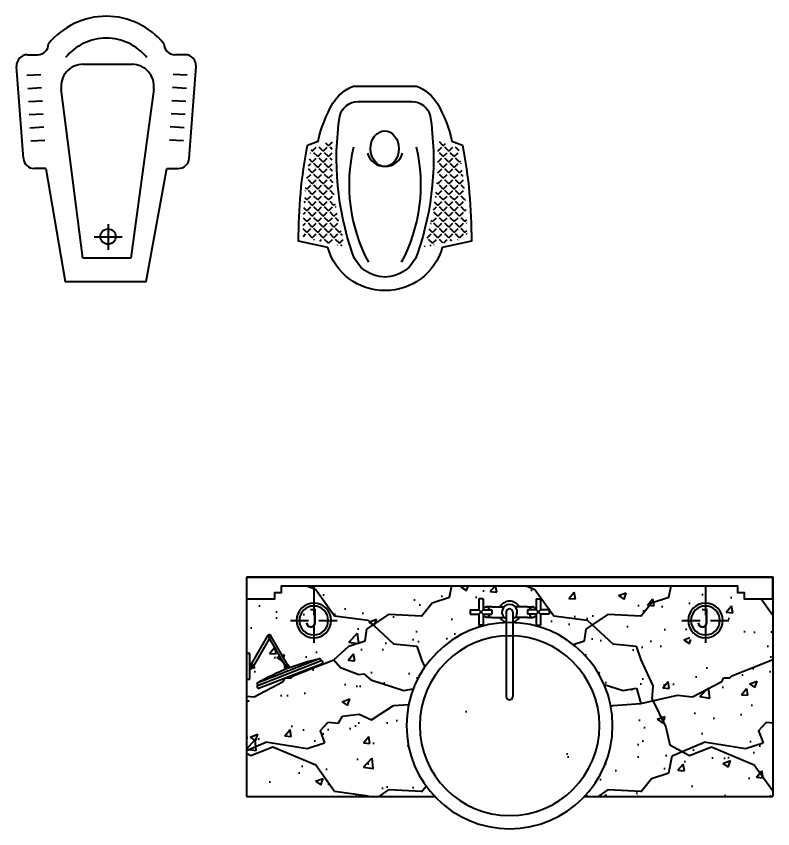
# Model space of a CAD drawing. Header units: millimetres. Extents: x 14385 to 129787, y 107826 to 186798.
# Drawn here: x 58279 to 60004, y 144892 to 146744 of the extents above; entities that cross this region are included whole.
import ezdxf
from ezdxf.enums import TextEntityAlignment as Align

# ---------------------------------------------------------------- set-up
doc = ezdxf.new("R2010")
doc.units = ezdxf.units.MM
doc.header["$LTSCALE"] = 1000
doc.linetypes.add('DASHDOT', pattern=[1, 0.5, -0.25, 0, -0.25])
doc.layers.add('FF-FIXT', color=31, linetype='Continuous')
doc.styles.add('Arch', font='hbsmall.shx', dxfattribs={"width": 0.75, "bigfont": 'hztxt.shx'})

# ---------------------------------------------------------------- blocks, each defined once
blk = doc.blocks.new('F21')
at = {"color": 0, "linetype": 'Continuous'}
for p, q in [((-202.2, -438.1), (-150.4, -53.2)), ((-150.4, -53.2), (-40.7, -53.2)), ((-40.7, -53.2), (8.5, -438.4)), ((-231.8, -257.4), (-258, -257.4)), ((43.9, -257.4), (70.1, -257.4)), ((-282.9, -280.5), (-298.7, -489.8)), ((95, -280.5), (110.7, -489.8)), ((-41.1, -494.8), (-152.7, -494.8)), ((-273.8, -516.7), (-250.5, -516.7)), ((85.8, -516.7), (62.6, -516.7))]:
    blk.add_line(p, q, dxfattribs=at)
at = {"color": 39}
for p, q in [((-98.1, -130.5), (-98.1, -72.1)), ((-66.2, -101.9), (-130.1, -101.9)), ((-270.1, -320.2), (-238.2, -322)), ((78.3, -320.2), (46.4, -322)), ((-271.9, -350.1), (-240, -352)), ((80, -350.1), (48.1, -352)), ((-273.6, -380.1), (-241.7, -381.9)), ((81.8, -380.1), (49.9, -381.9)), ((-275.3, -410), (-243.4, -411.9)), ((83.5, -410), (51.6, -411.9)), ((-277.1, -440), (-245.2, -441.8)), ((85.2, -440), (53.3, -441.8)), ((-278.8, -469.9), (-246.9, -471.8)), ((87, -469.9), (55.1, -471.8))]:
    blk.add_line(p, q, dxfattribs=at)
at = {"color": 0, "linetype": 'Continuous'}
blk.add_lwpolyline([(43.9, -257.4), (0, 0), (-184.8, 0), (-231.8, -257.4)], dxfattribs=at)
at = {"color": 39}
blk.add_circle((-98.1, -102.2), 17.5, dxfattribs=at)
at = {"color": 0, "linetype": 'Continuous'}
for centre, radius, start, end in [((-258, -282.4), 25, 90, 175.6926), ((70.1, -282.4), 25, 4.3074, 90), ((-152.7, -444.8), 50, 172.3226, 270), ((-41.1, -444.8), 50, 270, 7.2778), ((-273.8, -491.7), 25, 175.6926, 270), ((85.8, -491.7), 25, 270, 4.3074), ((-250.5, -541.7), 25, 0, 90), ((62.6, -541.7), 25, 90, 180), ((-94, -434.9), 169.4, 219.0542, 320.9458)]:
    blk.add_arc(centre, radius, start, end, dxfattribs=at)
at = {"color": 39}
blk.add_arc((-94, -434.9), 119.4, 219.0542, 320.9458, dxfattribs=at)
blk = doc.blocks.new('壁灯')
at = {"color": 2, "linetype": 'Continuous'}
for p, q in [((19.7, 0), (-19.7, 0)), ((0, 0), (0, -67.2)), ((-11.8, -79), (-53.4, -79)), ((0, -90.8), (0, -130.2)), ((53.4, -79), (11.8, -79))]:
    blk.add_line(p, q, dxfattribs=at)
blk.add_circle((0, -79), 39.5, dxfattribs=at)
at = {"color": 8, "linetype": 'Continuous'}
blk.add_circle((0, -79), 32.9, dxfattribs=at)
at = {"color": 2, "linetype": 'DASHDOT', "style": 'Arch', "text_generation_flag": 2}
blk.add_attdef('J', text='', height=43.5, dxfattribs=at).set_placement((5.1, -74.2), align=Align.MIDDLE)
blk = doc.blocks.new('A$C385F6399')
at = {"color": 250}
for p, q in [((-462, 318.7), (-446.5, 312.2)), ((-137.3, 292.6), (-131.7, 318.7)), ((38, 318.7), (57.8, 310.4)), ((362.7, 292.6), (368.3, 318.7)), ((-446.5, 312.2), (-442.2, 310.4)), ((-442.2, 310.4), (-399.4, 250.6)), ((-436.3, 313.4), (-436.3, 313.4)), ((57.8, 310.4), (100.6, 250.6)), ((63.7, 313.4), (63.7, 313.4)), ((-200.7, 249.2), (-176.5, 279.5)), ((-176.5, 279.5), (-137.3, 292.6)), ((299.3, 249.2), (323.5, 279.5)), ((323.5, 279.5), (362.7, 292.6)), ((573.3, 288.7), (600, 251.5)), ((-399.4, 250.6), (-322.8, 240.3)), ((-325.6, 219.7), (-274.5, 254.3)), ((-274.5, 254.3), (-201.1, 250.3)), ((100.6, 250.6), (177.2, 240.3)), ((174.4, 219.7), (225.5, 254.3)), ((225.5, 254.3), (298.9, 250.3)), ((-322.8, 240.3), (-264.7, 186.2)), ((177.2, 240.3), (235.3, 186.2)), ((-329.2, 193.5), (-325.6, 219.7)), ((170.8, 193.5), (174.4, 219.7)), ((-366.6, 181.4), (-329.2, 193.5)), ((-264.7, 186.2), (-211.6, 181.4)), ((144.8, 185.1), (170.8, 193.5)), ((235.3, 186.2), (288.4, 181.4)), ((-401.1, 150.3), (-366.6, 181.4)), ((-211.6, 181.4), (-201.1, 150.3)), ((288.4, 181.4), (298.9, 150.3)), ((-493.3, 113.4), (-401.1, 150.2)), ((-401.1, 150.3), (-385.3, 132.2)), ((-201.1, 150.3), (-193.4, 133.5)), ((298.9, 150.3), (327.1, 89)), ((506.7, 113.4), (598.9, 150.2)), ((598.9, 150.3), (600, 151.3)), ((598.9, 150.3), (600, 149)), ((-385.3, 132.2), (-343.7, 116.5)), ((-497.8, 108.7), (-493.3, 113.4)), ((-343.7, 116.5), (-332.6, 118.3)), ((-332.6, 118.3), (-316.5, 104.3)), ((502.2, 108.7), (506.7, 113.4)), ((-582.6, 65.7), (-516.1, 100.3)), ((-516.1, 100.3), (-511.5, 108.7)), ((-511.5, 108.7), (-497.8, 108.7)), ((-316.5, 104.3), (-240.8, 79.7)), ((215.4, 93.9), (259.2, 79.7)), ((417.4, 65.7), (483.9, 100.3)), ((483.9, 100.3), (488.5, 108.7)), ((488.5, 108.7), (502.2, 108.7)), ((-240.8, 79.7), (-219.6, 83.6)), ((259.2, 79.7), (289.3, 85.3)), ((289.3, 85.3), (298.9, 50.3)), ((325.3, 60.1), (327.1, 89)), ((-600, 67.5), (-582.6, 65.7)), ((298.9, 50.3), (382.7, 69.4)), ((325.3, 60.1), (356.3, -3.5)), ((382.7, 69.4), (417.4, 65.7)), ((-314.6, 13.3), (-264.5, 46)), ((-264.5, 46), (-230, 48.3)), ((231, 43.1), (235.5, 46)), ((235.5, 46), (298.9, 50.3)), ((-390.3, 5.8), (-381.2, 21.7)), ((-381.2, 21.7), (-342.9, 26.4)), ((-342.9, 26.4), (-314.6, 13.3)), ((-432.2, -11.9), (-414, 7.7)), ((-414, 7.7), (-390.3, 5.8)), ((567.8, -11.9), (586, 7.7)), ((586, 7.7), (600, 6.6)), ((-432.2, -11.9), (-422.2, -39.1)), ((356.3, -3.5), (365.4, -43.7)), ((567.8, -11.9), (577.8, -39.1)), ((-600, -56.3), (-556.2, -37.3)), ((-589.9, -68), (-539.8, -48.5)), ((-556.2, -37.2), (-461.8, -51.8)), ((-539.8, -48.5), (-442.2, -89.6)), ((-461.8, -51.8), (-422.2, -39.1)), ((365.4, -43.7), (410.1, -68)), ((370.9, -69), (443.8, -37.3)), ((410.1, -68), (460.2, -48.5)), ((443.8, -37.2), (538.2, -51.8)), ((460.2, -48.5), (557.8, -89.6)), ((538.2, -51.8), (577.8, -39.1)), ((-600, -62.6), (-589.9, -68)), ((362.7, -107.4), (370.9, -69)), ((-442.2, -89.6), (-399.4, -149.4)), ((-436.3, -86.6), (-436.3, -86.6)), ((557.8, -89.6), (600, -148.5)), ((563.7, -86.6), (563.7, -86.6)), ((323.5, -120.5), (362.7, -107.4)), ((299.3, -150.8), (323.5, -120.5)), ((-297.5, -161.3), (-274.5, -145.7)), ((-274.5, -145.7), (-201.1, -149.7)), ((-200.7, -150.8), (-190.3, -137.8)), ((202.5, -161.3), (225.5, -145.7)), ((225.5, -145.7), (298.9, -149.7)), ((-399.4, -149.4), (-322.8, -159.7)), ((-322.8, -159.7), (-321.2, -161.3)), ((172.9, -159.2), (177.2, -159.7)), ((177.2, -159.7), (178.8, -161.3))]:
    blk.add_line(p, q, dxfattribs=at)
blk = doc.blocks.new('剃须镜')
at = {"color": 251}
for p, q in [((9.3, 1.5), (49.4, 70.9)), ((54.7, 67.8), (14.7, -1.5)), ((49.4, 67.8), (89.4, -1.5)), ((94.8, 1.5), (54.7, 70.9)), ((167.8, 17.8), (24.2, -37.9))]:
    blk.add_line(p, q, dxfattribs=at)
at = {"color": 2}
for p, q in [((0, 29.3), (0, -29.3)), ((7.4, 29.3), (0, 29.3)), ((7.4, -29.3), (7.4, 29.3)), ((7.4, 4.6), (12, 4.6)), ((172.9, 13.2), (23.6, -44.8)), ((25.8, -50.5), (175.1, 7.4)), ((98.1, -2.7), (96.4, 1.7)), ((170, 12.1), (167.8, 17.8)), ((175.1, 7.4), (172.9, 13.2)), ((7.4, -4.6), (12, -4.6)), ((89.5, -6), (87.8, -1.7)), ((0, -29.3), (7.4, -29.3)), ((23.6, -44.8), (25.8, -50.5)), ((26.4, -43.6), (24.2, -37.9))]:
    blk.add_line(p, q, dxfattribs=at)
at = {"color": 251, "extrusion": (0, 0, -1)}
for centre, major_axis, start_param, end_param in [((52.1, 69.4), (2.18, 2.18), 3.403392, 6.544985), ((52.1, 69.4), (-2.18, 2.18), 6.021386, 9.162979), ((12, 0), (-2.18, 2.18), 2.879793, 6.021386), ((92.1, 0), (-2.18, 2.18), 1.832596, 4.974188)]:
    blk.add_ellipse(centre, major_axis=major_axis, ratio=1, start_param=start_param, end_param=end_param, dxfattribs=at)
at = {"color": 2, "extrusion": (0, 0, -1)}
for centre, major_axis, start_param, end_param in [((52.1, 69.4), (-1.74, 1.74), 0.785398, 7.068583), ((12, 0), (-1.74, 1.74), 0.785398, 7.068583), ((12, 0), (-3.27, 3.27), 0.785398, 3.926991), ((268.8, -455.5), (484, 0.8), 4.184105, 4.503673), ((92.1, 0), (3.27, 3.27), 3.556846, 6.698438), ((92.1, 0), (1.74, 1.74), -0.785398, 5.497787)]:
    blk.add_ellipse(centre, major_axis=major_axis, ratio=1, start_param=start_param, end_param=end_param, dxfattribs=at)
blk = doc.blocks.new('水龙头F')
at = {"linetype": 'Continuous'}
for p, q in [((-60.3, 22.5), (-70.3, 22.5)), ((-70.3, 22.5), (-70.3, -2.5)), ((-60.3, 22.5), (-60.3, -2.5)), ((60.3, 22.5), (60.3, -2.5)), ((60.3, 22.5), (70.3, 22.5)), ((70.3, 22.5), (70.3, -2.5)), ((-40.6, 4.5), (-53.1, 4.5)), ((-40.6, 4.5), (-12.7, 4.5)), ((40.6, 4.5), (12.7, 4.5)), ((40.6, 4.5), (53.1, 4.5)), ((-90, -2.5), (-90, -12.5)), ((-90, -2.5), (-70.3, -2.5)), ((-90, -12.5), (-70.3, -12.5)), ((-60.3, -12.5), (-70.3, -2.5)), ((-70.3, -12.5), (-60.3, -2.5)), ((-70.3, -12.5), (-70.3, -37.5)), ((-60.3, -2.5), (-40.6, -2.5)), ((-60.3, -12.5), (-40.6, -12.5)), ((-60.3, -12.5), (-60.3, -37.5)), ((-40.6, -2.5), (-40.6, -12.5)), ((-7.5, -7.4), (-7.5, -199.9)), ((7.5, -7.4), (7.5, -199.9)), ((60.3, -2.5), (40.6, -2.5)), ((40.6, -2.5), (40.6, -12.5)), ((60.3, -12.5), (40.6, -12.5)), ((70.3, -12.5), (60.3, -2.5)), ((60.3, -12.5), (70.3, -2.5)), ((60.3, -12.5), (60.3, -37.5)), ((90, -2.5), (70.3, -2.5)), ((90, -12.5), (70.3, -12.5)), ((70.3, -12.5), (70.3, -37.5)), ((90, -2.5), (90, -12.5)), ((-40.6, -19.5), (-53.1, -19.5)), ((-40.6, -19.5), (-12.7, -19.5)), ((40.6, -19.5), (12.7, -19.5)), ((40.6, -19.5), (53.1, -19.5)), ((-60.3, -37.5), (-70.3, -37.5)), ((60.3, -37.5), (70.3, -37.5))]:
    blk.add_line(p, q, dxfattribs=at)
for points in [[(21.9, 4.5, 0.592749), (-21.9, 4.5)], [(7.5, -23.3, 4.441518), (-7.5, -23.3)], [(-21.9, -19.5, 0.193733), (-7.5, -31.3)], [(7.5, -31.3, 0.193733), (21.9, -19.5, 0.193733)]]:
    blk.add_lwpolyline(points, format="xyb", dxfattribs=at)
for centre, start, end in [((0, -7.5), 0, 180), ((0, -199.9), 180, 0)]:
    blk.add_arc(centre, 7.5, start, end, dxfattribs=at)
at = {"linetype": 'Continuous', "extrusion": (0, 0, -1)}
for start_param, end_param in [(-0.955821, 1.141021), (2.000572, 4.097414)]:
    blk.add_ellipse((-53.1, -7.5), major_axis=(0, 12), ratio=0.733329, start_param=start_param, end_param=end_param, dxfattribs=at)
at = {"linetype": 'Continuous'}
for start_param, end_param in [(-0.955821, 1.141021), (2.000572, 4.097414)]:
    blk.add_ellipse((53.1, -7.5), major_axis=(0, 12), ratio=0.733329, start_param=start_param, end_param=end_param, dxfattribs=at)
blk = doc.blocks.new('洗脸盆F')
for points in [[(0, 235, 1), (0, -235, 1)], [(0, 205, 1), (0, -205, 1)]]:
    blk.add_lwpolyline(points, format="xyb", close=True)
blk.add_blockref('水龙头F', (0, 266.2))
blk = doc.blocks.new('A$C300A7555')
h = blk.add_hatch()
h.set_pattern_fill('AR-CONC', color=250, scale=25, style=0)
h.set_pattern_definition([(50, (14574.44, 9480.98), (179.315, -15.688), [18.75, -206.25]), (355, (14574.44, 9480.98), (-34.6878, 188.048), [15, -165]), (100.4514, (14589.39, 9479.67), (144.6273, 172.3599), [15.935, -175.2855]), (46.1842, (14574.44, 9530.98), (266.8103, -41.3798), [28.125, -309.375]), (96.6356, (14596.68, 9527.53), (233.6657, 243.5295), [23.9026, -262.9282]), (351.1842, (14574.44, 9530.98), (233.6655, 243.5297), [22.5, -247.5]), (21, (14599.44, 9518.48), (149.2268, -100.6547), [18.75, -206.25]), (326, (14599.44, 9518.48), (60.8288, 181.2875), [15, -165]), (71.4514, (14611.88, 9510.09), (210.0557, 80.6326), [15.935, -175.2855]), (37.5, (14574.444, 9480.98), (3.03996, 83.22346), [0, -163, 0, -167.5, 0, -165.625]), (7.5, (14574.44, 9480.98), (65.7674, 98.60293), [0, -95.5, 0, -159.25, 0, -63.125]), (327.5, (14518.694, 9480.98), (133.4556, -5.63872), [0, -62.5, 0, -195, 0, -258.75]), (317.5, (14493.69, 9480.98), (145.79654, 25.02625), [0, -81.25, 0, -129.5, 0, -183.75])])
edge = h.paths.add_edge_path()
edge.add_line((0, -50), (-65, -50))
edge.add_line((-65, -50), (-65, -35))
edge.add_line((-65, -35), (-80, -35))
edge.add_line((-80, -35), (-80, -20))
edge.add_line((-80, -20), (-153.5, -20))
edge.add_line((-153.5, -20), (-153.5, -80))
edge.add_arc((-153.5, -120), 40, 0, 90, ccw=False)
edge.add_arc((-153.5, -120), 40, -180, 0, ccw=False)
edge.add_arc((-153.5, -120), 40, 90, 180, ccw=False)
edge.add_line((-153.5, -80), (-153.5, -20))
edge.add_line((-153.5, -20), (-1046.5, -20))
edge.add_line((-1046.5, -20), (-1046.5, -80))
edge.add_arc((-1046.5, -120), 40, 0, 90, ccw=False)
edge.add_arc((-1046.5, -120), 40, -180, 0, ccw=False)
edge.add_arc((-1046.5, -120), 40, 90, 180, ccw=False)
edge.add_line((-1046.5, -80), (-1046.5, -20))
edge.add_line((-1046.5, -20), (-1120, -20))
edge.add_line((-1120, -20), (-1120, -35))
edge.add_line((-1120, -35), (-1135, -35))
edge.add_line((-1135, -35), (-1135, -50))
edge.add_line((-1135, -50), (-1200, -50))
edge.add_line((-1200, -50), (-1200, -174.4))
edge.add_line((-1200, -174.4), (-1192.6, -174.4))
edge.add_line((-1192.6, -174.4), (-1192.6, -199))
edge.add_line((-1192.6, -199), (-1188.9, -199))
edge.add_line((-1188.9, -199), (-1150.6, -132.8))
edge.add_ellipse((-1147.9, -134.3), major_axis=(-2.18, 2.18), ratio=1, start_angle=-105, end_angle=15, ccw=False)
edge.add_ellipse((-1147.9, -134.3), major_axis=(-2.18, 2.18), ratio=1, start_angle=-165, end_angle=-105)
edge.add_line((-1144.7, -133.7), (-1107, -199.1))
edge.add_ellipse((-1107.9, -203.7), major_axis=(3.27, 3.27), ratio=1, start_angle=-23.7922, end_angle=33.1897, ccw=False)
edge.add_line((-1103.6, -202), (-1101.9, -206.3))
edge.add_ellipse((-931.2, -659.1), major_axis=(484, 0.8), ratio=1, start_angle=101.9586, end_angle=110.5665, ccw=False)
edge.add_line((-1032.2, -185.9), (-1030, -191.6))
edge.add_line((-1030, -191.6), (-1027.1, -190.5))
edge.add_line((-1027.1, -190.5), (-1024.9, -196.2))
edge.add_line((-1024.9, -196.2), (-1174.2, -254.2))
edge.add_line((-1174.2, -254.2), (-1176.4, -248.4))
edge.add_line((-1176.4, -248.4), (-1173.6, -247.3))
edge.add_line((-1173.6, -247.3), (-1175.8, -241.6))
edge.add_ellipse((-931.2, -659.1), major_axis=(484, 0.8), ratio=1, start_angle=111.6605, end_angle=120.2685, ccw=False)
edge.add_line((-1110.5, -209.7), (-1112.2, -205.3))
edge.add_ellipse((-1107.9, -203.7), major_axis=(3.27, 3.27), ratio=1, start_angle=116.8103, end_angle=156.2078, ccw=False)
edge.add_ellipse((-1107.9, -203.7), major_axis=(3.27, 3.27), ratio=1, start_angle=33.1897, end_angle=116.8103)
edge.add_line((-1112.3, -202.2), (-1147.9, -140.5))
edge.add_line((-1147.9, -140.5), (-1183.6, -202.2))
edge.add_ellipse((-1188, -203.7), major_axis=(-3.27, 3.27), ratio=1, start_angle=135, end_angle=243.1897, ccw=False)
edge.add_line((-1188, -208.3), (-1192.6, -208.3))
edge.add_line((-1192.6, -208.3), (-1192.6, -232.9))
edge.add_line((-1192.6, -232.9), (-1200, -232.9))
edge.add_line((-1200, -232.9), (-1200, -500))
edge.add_line((-1200, -500), (-770.9, -500))
edge.add_arc((-600, -338.7), 235, 91.8314, 223.3349, ccw=False)
edge.add_arc((-600, -80), 25, 208.6854, 252.5424, ccw=False)
edge.add_line((-621.9, -92), (-640.6, -92))
edge.add_line((-640.6, -92), (-653.1, -92))
edge.add_ellipse((-653.1, -80), major_axis=(0, 12), ratio=0.733329, start_angle=125.2355, end_angle=180, ccw=False)
edge.add_line((-660.3, -86.9), (-660.3, -110))
edge.add_line((-660.3, -110), (-670.3, -110))
edge.add_line((-670.3, -110), (-670.3, -85))
edge.add_line((-670.3, -85), (-690, -85))
edge.add_line((-690, -85), (-690, -75))
edge.add_line((-690, -75), (-670.3, -75))
edge.add_line((-670.3, -75), (-670.3, -50))
edge.add_line((-670.3, -50), (-660.3, -50))
edge.add_line((-660.3, -50), (-660.3, -73.1))
edge.add_ellipse((-653.1, -80), major_axis=(0, 12), ratio=0.733329, start_angle=360, end_angle=414.7645, ccw=False)
edge.add_line((-653.1, -68), (-640.6, -68))
edge.add_line((-640.6, -68), (-621.9, -68))
edge.add_arc((-600, -80), 25, 28.6854, 151.3146, ccw=False)
edge.add_line((-578.1, -68), (-559.4, -68))
edge.add_line((-559.4, -68), (-546.9, -68))
edge.add_ellipse((-546.9, -80), major_axis=(0, 12), ratio=0.733329, start_angle=-54.7645, end_angle=0, ccw=False)
edge.add_line((-539.7, -73.1), (-539.7, -50))
edge.add_line((-539.7, -50), (-529.7, -50))
edge.add_line((-529.7, -50), (-529.7, -75))
edge.add_line((-529.7, -75), (-510, -75))
edge.add_line((-510, -75), (-510, -85))
edge.add_line((-510, -85), (-529.7, -85))
edge.add_line((-529.7, -85), (-529.7, -110))
edge.add_line((-529.7, -110), (-539.7, -110))
edge.add_line((-539.7, -110), (-539.7, -86.9))
edge.add_ellipse((-546.9, -80), major_axis=(0, 12), ratio=0.733329, start_angle=180, end_angle=234.7645, ccw=False)
edge.add_line((-546.9, -92), (-559.4, -92))
edge.add_line((-559.4, -92), (-578.1, -92))
edge.add_arc((-600, -80), 25, 287.4824, 331.3146, ccw=False)
edge.add_line((-592.5, -103.8), (-592.5, -103.8))
edge.add_arc((-600, -338.7), 235, -43.3349, 88.1711, ccw=False)
edge.add_line((-429.1, -500), (0, -500))
edge.add_line((0, -500), (0, -50))
at = {"color": 0, "linetype": 'Continuous'}
for p, q in [((-1200, 0), (-1200, -500)), ((-1200, 0), (0, 0)), ((0, 0), (0, -500)), ((-1200, -500), (-770.9, -500)), ((-429.1, -500), (0, -500))]:
    blk.add_line(p, q, dxfattribs=at)
at = {"color": 8, "ltscale": 0.5}
blk.add_lwpolyline([(-1200, 0), (-1200, -50), (-1135, -50), (-1135, -35), (-1120, -35), (-1120, -20), (-80, -20), (-80, -35), (-65, -35), (-65, -50), (0, -50), (0, 0), (-1200, 0)], dxfattribs=at)
at = {"color": 0, "linetype": 'Continuous'}
for name, p in [('A$C385F6399', (-600, -338.7)), ('洗脸盆F', (-600, -338.7)), ('剃须镜', (-1200, -203.7))]:
    blk.add_blockref(name, p, dxfattribs=at)
at = {"color": 2, "linetype": 'Continuous'}
ref = blk.add_blockref('壁灯', (-1046.5, -20), dxfattribs=dict(at, xscale=-1))
ref.add_attrib('J', 'J', dxfattribs={"color": 2, "linetype": 'DASHDOT', "extrusion": (0, 0, -1), "height": 43.5, "style": 'Arch', "text_generation_flag": 2}).set_placement((1051.6, -94.2), align=Align.MIDDLE)
ref = blk.add_blockref('壁灯', (-153.5, -20), dxfattribs=dict(at, xscale=-1))
ref.add_attrib('J', 'J', dxfattribs={"color": 2, "linetype": 'DASHDOT', "extrusion": (0, 0, -1), "height": 43.5, "style": 'Arch', "text_generation_flag": 2}).set_placement((158.6, -94.2), align=Align.MIDDLE)
blk = doc.blocks.new('做成ACAD TuKuai0155')
h = blk.add_hatch()
h.set_pattern_fill('ANGLE', color=39, scale=2.5, angle=135, style=0)
h.set_pattern_definition([(225, (-14808.335, 17084.465), (-12.347852, 12.347852), [12.7, -4.7625]), (135, (-14808.335, 17084.465), (12.347852, 12.347852), [12.7, -4.7625])])
h.paths.add_polyline_path([(124.5, 119.2), (141.6, 168, -0.045709), (345.3, 187), (359.4, 122.4), (366.6, 89.5, 0.092905)])
h = blk.add_hatch()
h.set_pattern_fill('ANGLE', color=39, scale=2.5, angle=135, style=0)
h.set_pattern_definition([(135, (-14808.335, -17084.465), (-12.347852, -12.347852), [12.7, -4.7625]), (225, (-14808.335, -17084.465), (12.347852, -12.347852), [12.7, -4.7625])])
h.paths.add_polyline_path([(124.5, -119.2), (141.6, -168, 0.045709), (345.3, -187), (359.4, -122.4), (366.6, -89.5, -0.092905)])
at = {"linetype": 'Continuous'}
blk.add_lwpolyline([(0, -72.1), (0, 72.1, -0.163007), (39, 119.1, -0.073896), (125.7, 152.7), (134.1, 176.7, -0.048782), (353.4, 197), (367.9, 130.5, -0.751887), (367.9, -130.5), (353.4, -197, -0.048782), (134.1, -176.7), (125.7, -152.7, -0.073896), (39, -119.1, -0.163007), (0, -72.1, -1.459618)], format="xyb", dxfattribs=at)
at = {"color": 35, "linetype": 'ByBlock'}
blk.add_lwpolyline([(35, -61.1), (35, 61.1, -0.345863), (68, 103.1, -0.122363), (381, 74.1, -0.728701), (381, -74.1, -0.122363), (68, -103.1, -0.345863), (35, -61.1, -792228335927.83667)], format="xyb", dxfattribs=at)
at = {"color": 39}
blk.add_arc((141.2, 0), 41.8, 286.4129, 73.5871, dxfattribs=at)
at = {"color": 39, "extrusion": (0, 0, -1)}
for centre, major_axis, start_param, end_param in [((224.4, -294.8), (265.9, 265.9), -1.017215, -0.296453), ((224.4, 294.8), (-265.9, 265.9), 3.438045, 4.158807)]:
    blk.add_ellipse(centre, major_axis=major_axis, ratio=1, start_param=start_param, end_param=end_param, dxfattribs=at)
at = {"color": 39}
blk.add_ellipse((142.5, -0.7), major_axis=(-40.5, -0.2), ratio=0.795977, dxfattribs=at)

msp = doc.modelspace()

# ---------------------------------------------------------------- block references
at = {"layer": 'FF-FIXT', "linetype": 'Continuous', "rotation": 180}
msp.add_blockref('F21', (58389.8, 146139.7), dxfattribs=at)
at = {"layer": 'FF-FIXT', "ltscale": 3, "rotation": 270}
msp.add_blockref('做成ACAD TuKuai0155', (59119.4, 146584.7), dxfattribs=at)
at = {"layer": 'FF-FIXT', "linetype": 'Continuous'}
msp.add_blockref('A$C300A7555', (60003.5, 145466), dxfattribs=at)

doc.saveas('drawing.dxf')
